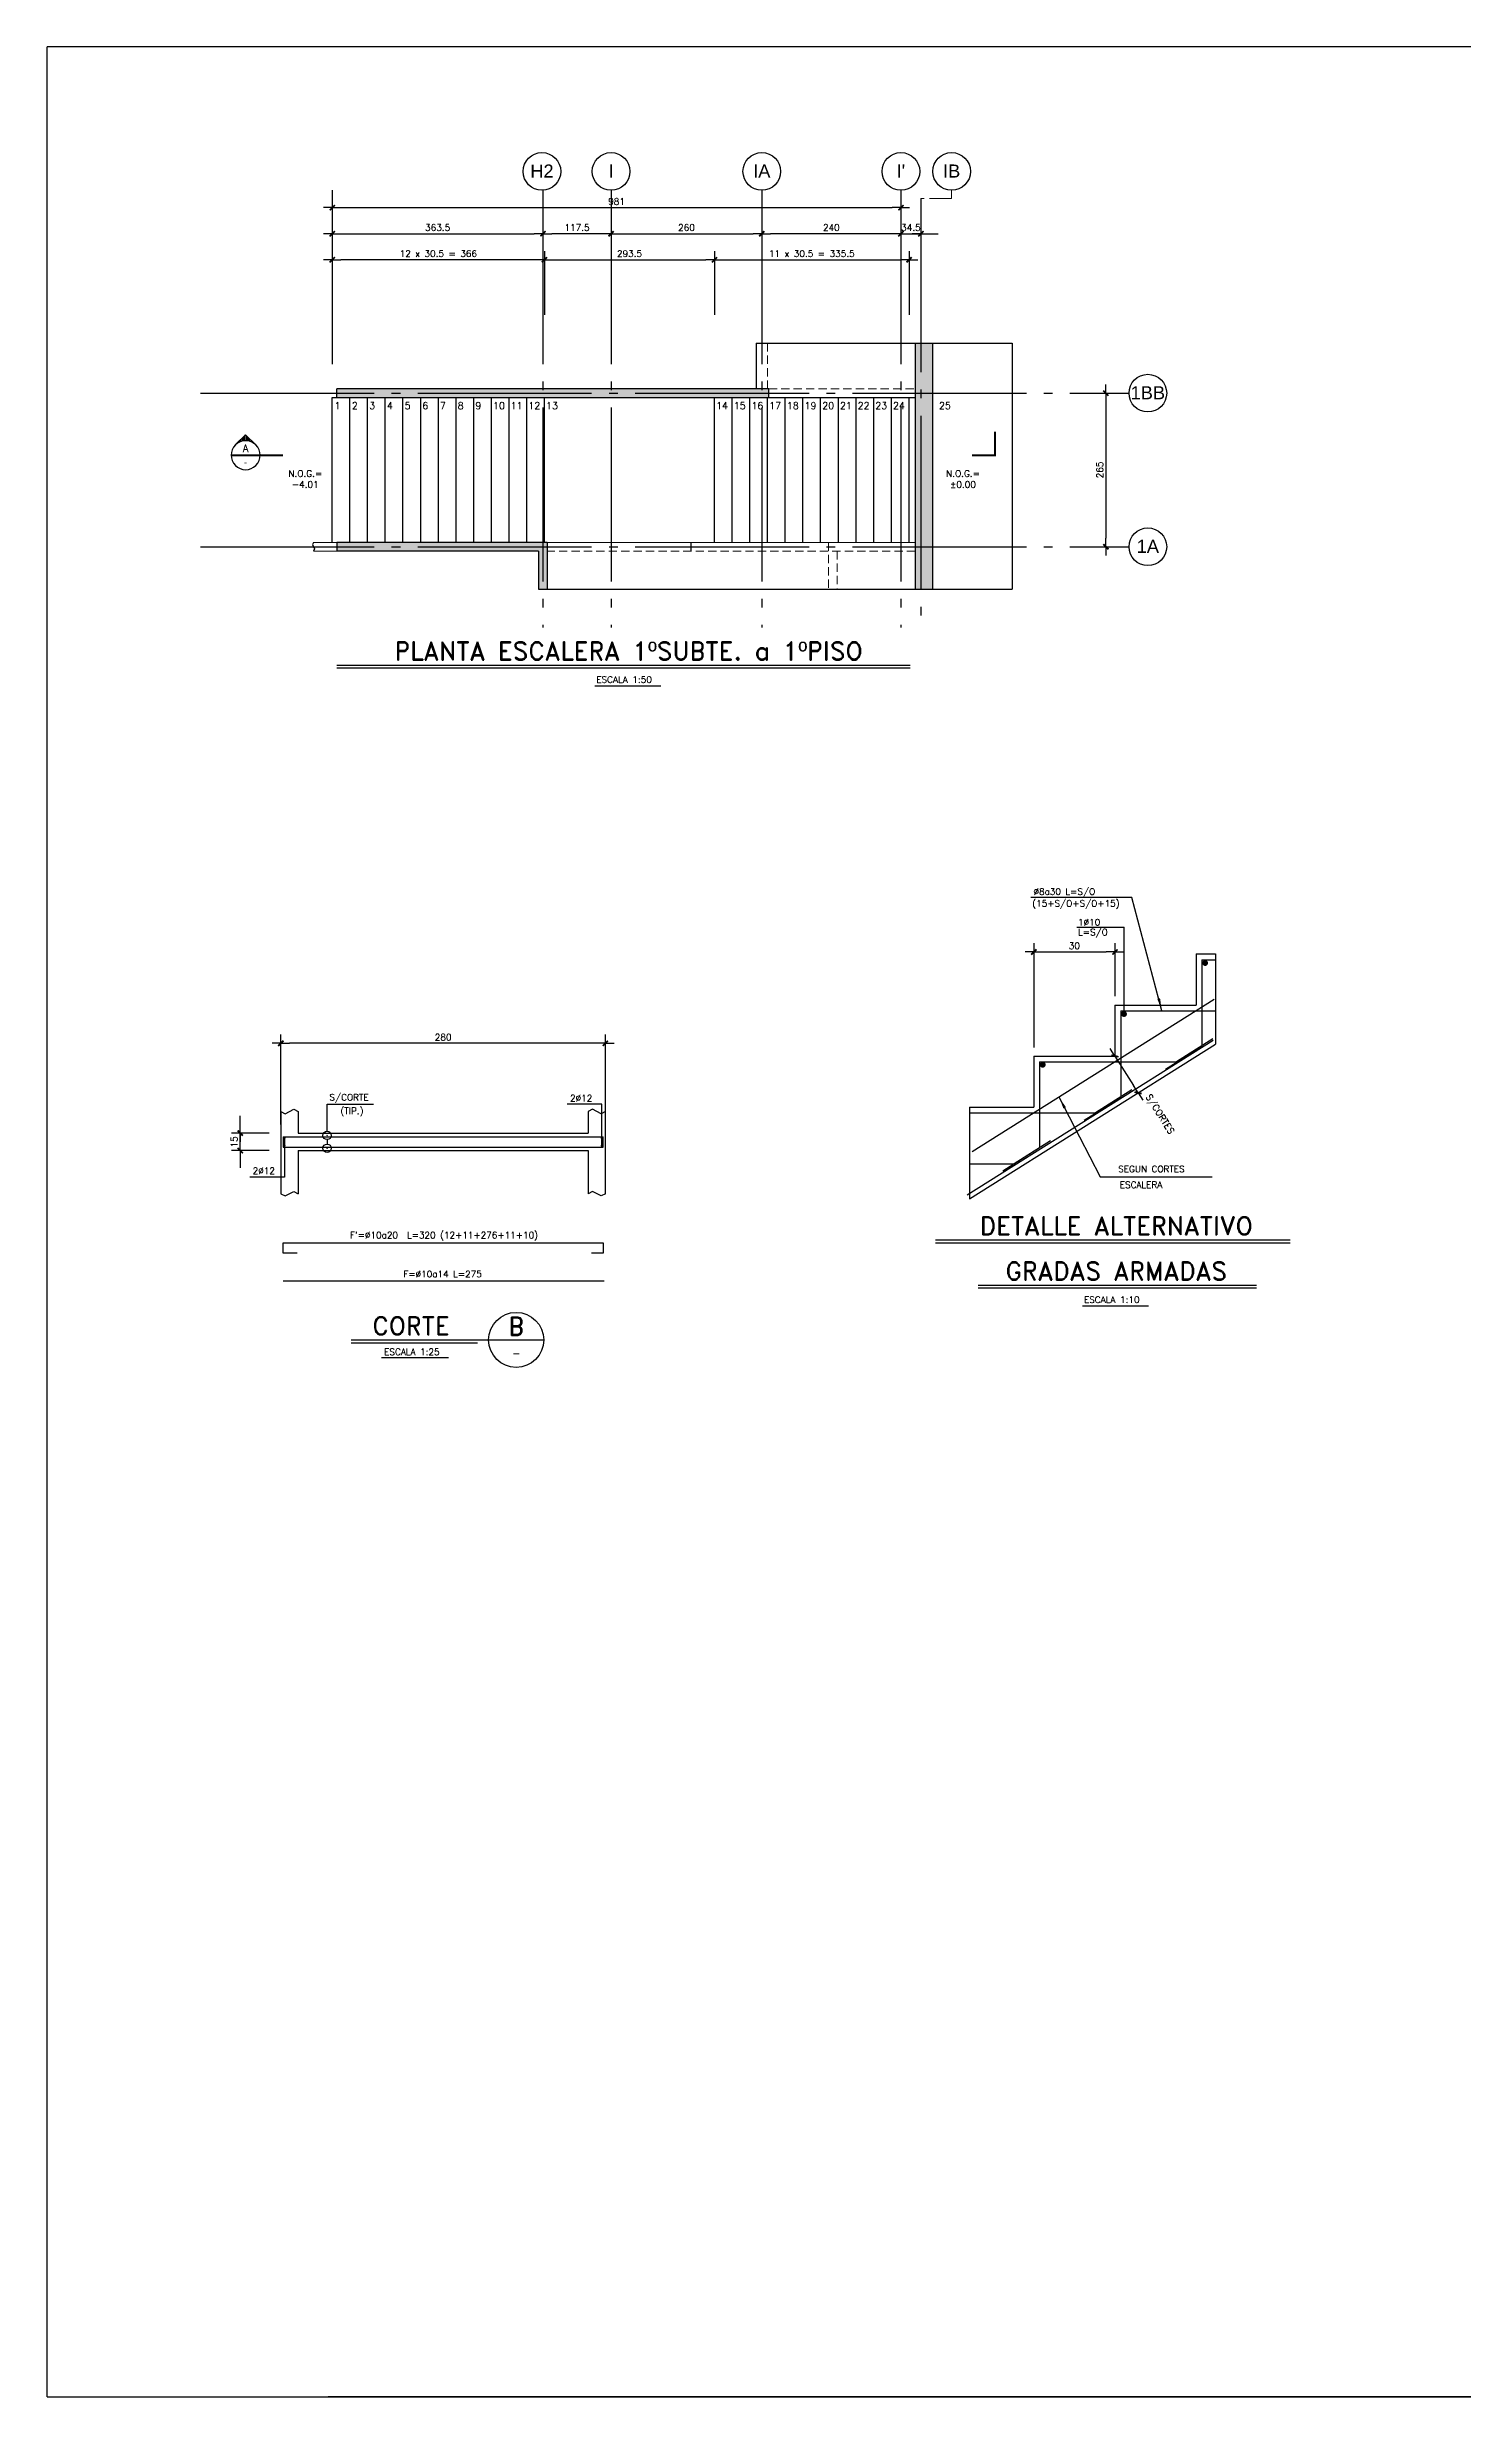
# Model space of a CAD drawing. Extents: x -58 to 5689, y 66 to 4123.
# Drawn here: x -58 to 2386, y 68 to 4123 of the extents above; entities that cross this region are included whole.
import ezdxf
from ezdxf.enums import TextEntityAlignment as Align

# ---------------------------------------------------------------- set-up
doc = ezdxf.new("R2010")
doc.units = 0
doc.header["$LTSCALE"] = 30
doc.header["$MEASUREMENT"] = 0
for name, pattern in [('EJES', [12.5, 10, -1, 0.5, -1]), ('Grid Line', [2.2225, 1.27, -0.3175, 0.3175, -0.3175]), ('RLE-PROYECCION', [0.71438, 0.47625, -0.23813])]:
    doc.linetypes.add(name, pattern=pattern)
doc.layers.get('0').update_dxf_attribs({"linetype": 'CONTINUOUS'})
for name, color, linetype, lineweight in [('A- ACOTADO INTERIOR', 8, 'CONTINUOUS', 0), ('RLA-EJE', 3, 'CONTINUOUS', 25), ('RLE-EJES', 1, 'Grid Line', 15), ('RLE-MURO', 5, 'CONTINUOUS', 25), ('RLE-PROYECCION', 2, 'RLE-PROYECCION', 15), ('RLE-SOLID', 252, 'CONTINUOUS', 15), ('RLE-VIGA', 3, 'CONTINUOUS', 15)]:
    doc.layers.add(name, color=color, linetype=linetype, lineweight=lineweight)
for name, color, linetype in [('CONTORNOS', 3, 'CONTINUOUS'), ('RLA-BORDE DE LOSAS', 3, 'CONTINUOUS'), ('RLA-CORTES', 5, 'CONTINUOUS'), ('RLA-COTAS', 2, 'CONTINUOUS'), ('RLA-COTAS2', 1, 'CONTINUOUS'), ('RLA-EJES', 1, 'EJES'), ('RLA-FE', 7, 'CONTINUOUS'), ('RLA-FORMATO', 7, 'CONTINUOUS'), ('RLA-GRADAS', 3, 'CONTINUOUS'), ('RLA-NIVELES', 3, 'CONTINUOUS'), ('RLA-TEXTOS1', 9, 'CONTINUOUS'), ('RLA-TEXTOS2', 6, 'CONTINUOUS'), ('TEXTOS-SM', 3, 'CONTINUOUS')]:
    doc.layers.add(name, color=color, linetype=linetype)
doc.styles.add('Arial_1', font='arial.ttf', dxfattribs={"height": 45})
doc.styles.add('CENTURY GOTHIC', font='GOTHIC.TTF')
doc.styles.add('ROMAND', font='romand', dxfattribs={"height": 31.5})
doc.styles.add('ROMANS', font='romans.shx', dxfattribs={"height": 11.25})
doc.styles.add('ROMANS0', font='romans.shx')
doc.styles.add('SIETE50', font='ROMAND.SHX', dxfattribs={"height": 31.5})
doc.linetypes.add('LCORTE25', pattern='A,1.2,[136,ltypeshp.shx,S=0.2,R=0,X=0,Y=0],-0.8,1.12', length=3.12)
doc.linetypes.add('ZIGZAG', pattern='A,0.0001,-0.2,[131,ltypeshp.shx,S=0.2,R=0,X=-0.2,Y=0],-0.4,[131,ltypeshp.shx,S=0.2,R=180,X=0.2,Y=0],-0.2', length=0.8001)
doc.dimstyles.new('ING10', dxfattribs={"dimscale": 50, "dimtxt": 11.25, "dimasz": 0.3, "dimexe": 0, "dimexo": 0, "dimgap": 0.1, "dimtad": 1, "dimdec": 1, "dimlfac": 0.2, "dimzin": 12, "dimdsep": 46, "dimtxsty": 'ROMANS', "dimblk": 'TICK1', "dimcen": 0.09, "dimclrd": 2, "dimclre": 1, "dimclrt": 3, "dimadec": 0, "dimazin": 0, "dimtfac": 1, "dimtdec": 1, "dimtix": 1, "dimtmove": 2, "dimatfit": 3, "dimldrblk": 'TICK1', "dimfxl": 0, "dimfxlon": 1, "dimtolj": 1, "dimtzin": 0, "dimarcsym": 0})
doc.dimstyles.new('ING25', dxfattribs={"dimscale": 50, "dimtxt": 0.27, "dimasz": 0.3, "dimexe": 0, "dimexo": 0, "dimgap": 0.1, "dimtad": 1, "dimdec": 1, "dimlfac": 0.5, "dimzin": 12, "dimdsep": 46, "dimtxsty": 'ROMANS', "dimblk": 'TICK1', "dimcen": 0.09, "dimclrd": 2, "dimclre": 1, "dimclrt": 3, "dimadec": 0, "dimazin": 0, "dimtfac": 1, "dimtdec": 1, "dimtix": 1, "dimtmove": 2, "dimatfit": 3, "dimldrblk": 'TICK1', "dimfxl": 0, "dimfxlon": 1, "dimtolj": 1, "dimtzin": 0, "dimarcsym": 0})
doc.dimstyles.new('ING50', dxfattribs={"dimscale": 50, "dimtxt": 0.27, "dimasz": 0.3, "dimexe": 0, "dimexo": 0, "dimgap": 0.1, "dimtad": 1, "dimdec": 1, "dimzin": 12, "dimdsep": 46, "dimtxsty": 'ROMANS', "dimblk": 'TICK1', "dimblk1": 'TICK1', "dimblk2": 'TICK1', "dimcen": 0.09, "dimclrd": 2, "dimclre": 1, "dimclrt": 3, "dimadec": 0, "dimazin": 0, "dimtfac": 1, "dimtdec": 0, "dimtix": 1, "dimtmove": 2, "dimatfit": 3, "dimldrblk": 'TICK1', "dimfxl": 0, "dimfxlon": 1, "dimtolj": 1, "dimtzin": 0, "dimarcsym": 0})

# ---------------------------------------------------------------- blocks, each defined once
blk = doc.blocks.new('TICK1')
at = {"color": 2}
for points in [[(0, 0), (-1, 0)], [(0, 0), (1, 0)]]:
    blk.add_lwpolyline(points, dxfattribs=at)
at = {"color": 2, "const_width": 0.2}
blk.add_lwpolyline([(-0.3, -0.3), (0.3, 0.3)], dxfattribs=at)
blk = doc.blocks.new('*D10')
at = {"layer": 'RLA-CORTES', "color": 2, "lineweight": -2, "transparency": 16777216}
blk.add_line((1792.2, 2369.3), (1816.1, 2331.2), dxfattribs=at)
at = {"layer": 'RLA-CORTES', "color": 2, "lineweight": -2, "transparency": 16777216, "xscale": 15, "yscale": 15, "zscale": 15}
for p, rotation in [((1784.2, 2382), 122.1669440745156), ((1824.1, 2318.5), 302.1669440745156)]:
    blk.add_blockref('TICK1', p, dxfattribs=dict(at, rotation=rotation))
at = {"layer": 'RLA-CORTES', "color": 3, "transparency": 16777216, "insert": (1860.7, 2280.8), "char_height": 11.25, "attachment_point": 5, "rotation": 302.1669, "style": 'ROMANS'}
blk.add_mtext('\\A1;S/CORTES', dxfattribs=at)
blk = doc.blocks.new('Flecha')
at = {"color": 2}
blk.add_lwpolyline([(1.2, 0, 0, 2.5, 0), (10.8, 0, 2.5, 2.5, 0)], format="xyseb", dxfattribs=at)
blk = doc.blocks.new('*D11')
at = {"layer": 'RLA-CORTES', "color": 2, "lineweight": -2, "transparency": 16777216}
blk.add_line((1659.2, 2561.5), (1769.2, 2561.5), dxfattribs=at)
at = {"layer": 'RLA-CORTES', "color": 2, "lineweight": -2, "transparency": 16777216, "xscale": 15, "yscale": 15, "zscale": 15, "rotation": 180}
blk.add_blockref('TICK1', (1644.2, 2561.5), dxfattribs=at)
at = {"layer": 'RLA-CORTES', "color": 2, "lineweight": -2, "transparency": 16777216, "xscale": 15, "yscale": 15, "zscale": 15}
blk.add_blockref('TICK1', (1784.2, 2561.5), dxfattribs=at)
at = {"layer": 'RLA-CORTES', "color": 3, "transparency": 16777216, "insert": (1714.2, 2572.2), "char_height": 11.25, "attachment_point": 5, "style": 'ROMANS'}
blk.add_mtext('\\A1;30', dxfattribs=at)
blk = doc.blocks.new('*D16')
at = {"layer": 'RLA-COTAS', "color": 2, "lineweight": -2, "transparency": 16777216}
blk.add_line((449, 3845.9), (1400, 3845.9), dxfattribs=at)
at = {"layer": 'RLA-COTAS', "color": 2, "lineweight": -2, "transparency": 16777216, "xscale": 15, "yscale": 15, "zscale": 15, "rotation": 180}
blk.add_blockref('TICK1', (434, 3845.9), dxfattribs=at)
at = {"layer": 'RLA-COTAS', "color": 2, "lineweight": -2, "transparency": 16777216, "xscale": 15, "yscale": 15, "zscale": 15}
blk.add_blockref('TICK1', (1415, 3845.9), dxfattribs=at)
at = {"layer": 'RLA-COTAS', "color": 3, "transparency": 16777216, "insert": (924.5, 3856.5), "char_height": 11.25, "attachment_point": 5, "style": 'ROMANS'}
blk.add_mtext('\\A1;981', dxfattribs=at)
blk = doc.blocks.new('*D17')
at = {"layer": 'RLA-COTAS', "color": 2, "lineweight": -2, "transparency": 16777216}
for p, q in [((1400, 3800.9), (1385, 3800.9)), ((1415, 3800.9), (1449.5, 3800.9)), ((1464.5, 3800.9), (1479.5, 3800.9))]:
    blk.add_line(p, q, dxfattribs=at)
at = {"layer": 'RLA-COTAS', "color": 2, "lineweight": -2, "transparency": 16777216, "xscale": 15, "yscale": 15, "zscale": 15}
blk.add_blockref('TICK1', (1415, 3800.9), dxfattribs=at)
at = {"layer": 'RLA-COTAS', "color": 2, "lineweight": -2, "transparency": 16777216, "xscale": 15, "yscale": 15, "zscale": 15, "rotation": 180}
blk.add_blockref('TICK1', (1449.5, 3800.9), dxfattribs=at)
at = {"layer": 'RLA-COTAS', "color": 3, "transparency": 16777216, "insert": (1432.3, 3811.5), "char_height": 11.25, "attachment_point": 5, "style": 'ROMANS'}
blk.add_mtext('\\A1;34.5', dxfattribs=at)
blk = doc.blocks.new('*D18')
at = {"layer": 'RLA-COTAS', "color": 2, "lineweight": -2, "transparency": 16777216}
blk.add_line((900, 3800.9), (812.5, 3800.9), dxfattribs=at)
at = {"layer": 'RLA-COTAS', "color": 2, "lineweight": -2, "transparency": 16777216, "xscale": 15, "yscale": 15, "zscale": 15, "rotation": 180}
blk.add_blockref('TICK1', (797.5, 3800.9), dxfattribs=at)
at = {"layer": 'RLA-COTAS', "color": 2, "lineweight": -2, "transparency": 16777216, "xscale": 15, "yscale": 15, "zscale": 15}
blk.add_blockref('TICK1', (915, 3800.9), dxfattribs=at)
at = {"layer": 'RLA-COTAS', "color": 3, "transparency": 16777216, "insert": (856.3, 3811.5), "char_height": 11.25, "attachment_point": 5, "style": 'ROMANS'}
blk.add_mtext('\\A1;117.5', dxfattribs=at)
blk = doc.blocks.new('*D19')
at = {"layer": 'RLA-COTAS', "color": 2, "lineweight": -2, "transparency": 16777216}
blk.add_line((1400, 3800.9), (1190, 3800.9), dxfattribs=at)
at = {"layer": 'RLA-COTAS', "color": 2, "lineweight": -2, "transparency": 16777216, "xscale": 15, "yscale": 15, "zscale": 15, "rotation": 180}
blk.add_blockref('TICK1', (1175, 3800.9), dxfattribs=at)
at = {"layer": 'RLA-COTAS', "color": 2, "lineweight": -2, "transparency": 16777216, "xscale": 15, "yscale": 15, "zscale": 15}
blk.add_blockref('TICK1', (1415, 3800.9), dxfattribs=at)
at = {"layer": 'RLA-COTAS', "color": 3, "transparency": 16777216, "insert": (1295, 3811.5), "char_height": 11.25, "attachment_point": 5, "style": 'ROMANS'}
blk.add_mtext('\\A1;240', dxfattribs=at)
blk = doc.blocks.new('*D20')
at = {"layer": 'RLA-COTAS', "color": 2, "lineweight": -2, "transparency": 16777216}
blk.add_line((930, 3800.9), (1160, 3800.9), dxfattribs=at)
at = {"layer": 'RLA-COTAS', "color": 2, "lineweight": -2, "transparency": 16777216, "xscale": 15, "yscale": 15, "zscale": 15, "rotation": 180}
blk.add_blockref('TICK1', (915, 3800.9), dxfattribs=at)
at = {"layer": 'RLA-COTAS', "color": 2, "lineweight": -2, "transparency": 16777216, "xscale": 15, "yscale": 15, "zscale": 15}
blk.add_blockref('TICK1', (1175, 3800.9), dxfattribs=at)
at = {"layer": 'RLA-COTAS', "color": 3, "transparency": 16777216, "insert": (1045, 3811.5), "char_height": 11.25, "attachment_point": 5, "style": 'ROMANS'}
blk.add_mtext('\\A1;260', dxfattribs=at)
blk = doc.blocks.new('*D21')
at = {"layer": 'RLA-COTAS', "color": 2, "lineweight": -2, "transparency": 16777216}
blk.add_line((449, 3800.9), (782.5, 3800.9), dxfattribs=at)
at = {"layer": 'RLA-COTAS', "color": 2, "lineweight": -2, "transparency": 16777216, "xscale": 15, "yscale": 15, "zscale": 15, "rotation": 180}
blk.add_blockref('TICK1', (434, 3800.9), dxfattribs=at)
at = {"layer": 'RLA-COTAS', "color": 2, "lineweight": -2, "transparency": 16777216, "xscale": 15, "yscale": 15, "zscale": 15}
blk.add_blockref('TICK1', (797.5, 3800.9), dxfattribs=at)
at = {"layer": 'RLA-COTAS', "color": 3, "transparency": 16777216, "insert": (615.8, 3811.5), "char_height": 11.25, "attachment_point": 5, "style": 'ROMANS'}
blk.add_mtext('\\A1;363.5', dxfattribs=at)
blk = doc.blocks.new('*D22')
at = {"layer": 'RLA-COTAS', "color": 2, "lineweight": -2, "transparency": 16777216}
blk.add_line((785, 3755.9), (449, 3755.9), dxfattribs=at)
at = {"layer": 'RLA-COTAS', "color": 2, "lineweight": -2, "transparency": 16777216, "xscale": 15, "yscale": 15, "zscale": 15, "rotation": 180}
blk.add_blockref('TICK1', (434, 3755.9), dxfattribs=at)
at = {"layer": 'RLA-COTAS', "color": 2, "lineweight": -2, "transparency": 16777216, "xscale": 15, "yscale": 15, "zscale": 15}
blk.add_blockref('TICK1', (800, 3755.9), dxfattribs=at)
at = {"layer": 'RLA-COTAS', "color": 3, "transparency": 16777216, "insert": (617, 3766.5), "char_height": 11.25, "attachment_point": 5, "style": 'ROMANS'}
blk.add_mtext('\\A1;12 x 30.5 = 366', dxfattribs=at)
blk = doc.blocks.new('*D23')
at = {"layer": 'RLA-COTAS', "color": 2, "lineweight": -2, "transparency": 16777216}
blk.add_line((815, 3755.9), (1078.5, 3755.9), dxfattribs=at)
at = {"layer": 'RLA-COTAS', "color": 2, "lineweight": -2, "transparency": 16777216, "xscale": 15, "yscale": 15, "zscale": 15, "rotation": 180}
blk.add_blockref('TICK1', (800, 3755.9), dxfattribs=at)
at = {"layer": 'RLA-COTAS', "color": 2, "lineweight": -2, "transparency": 16777216, "xscale": 15, "yscale": 15, "zscale": 15}
blk.add_blockref('TICK1', (1093.5, 3755.9), dxfattribs=at)
at = {"layer": 'RLA-COTAS', "color": 3, "transparency": 16777216, "insert": (946.8, 3766.5), "char_height": 11.25, "attachment_point": 5, "style": 'ROMANS'}
blk.add_mtext('\\A1;293.5', dxfattribs=at)
blk = doc.blocks.new('*D24')
at = {"layer": 'RLA-COTAS', "color": 2, "lineweight": -2, "transparency": 16777216}
blk.add_line((1108.5, 3755.9), (1414, 3755.9), dxfattribs=at)
at = {"layer": 'RLA-COTAS', "color": 2, "lineweight": -2, "transparency": 16777216, "xscale": 15, "yscale": 15, "zscale": 15, "rotation": 180}
blk.add_blockref('TICK1', (1093.5, 3755.9), dxfattribs=at)
at = {"layer": 'RLA-COTAS', "color": 2, "lineweight": -2, "transparency": 16777216, "xscale": 15, "yscale": 15, "zscale": 15}
blk.add_blockref('TICK1', (1429, 3755.9), dxfattribs=at)
at = {"layer": 'RLA-COTAS', "color": 3, "transparency": 16777216, "insert": (1261.3, 3766.5), "char_height": 11.25, "attachment_point": 5, "style": 'ROMANS'}
blk.add_mtext('\\A1;11 x 30.5 = 335.5', dxfattribs=at)
blk = doc.blocks.new('*X14')
at = {"color": 0}
for p, q in [((2590, 1330.5), (2590, 1340.4)), ((2592.5, 1330.4), (2592.5, 1338.9)), ((2575, 1325.1), (2575, 1325.4)), ((2577.5, 1326.9), (2577.5, 1327.9)), ((2580, 1328.2), (2580, 1330.4)), ((2582.5, 1329.2), (2582.5, 1332.9)), ((2585, 1329.9), (2585, 1335.4)), ((2587.5, 1330.3), (2587.5, 1337.9)), ((2595, 1330.1), (2595, 1336.4)), ((2597.5, 1329.5), (2597.5, 1333.9)), ((2600, 1328.6), (2600, 1331.4)), ((2602.5, 1327.4), (2602.5, 1328.9)), ((2605, 1325.9), (2605, 1326.4)), ((2607.5, 1323.8), (2607.5, 1323.9))]:
    blk.add_line(p, q, dxfattribs=at)
blk = doc.blocks.new('corte3')
at = {"color": 2, "linetype": 'Continuous'}
for p, q in [((-17.7, 17.7), (0, 35.4)), ((0, 35.4), (17.7, 17.7))]:
    blk.add_line(p, q, dxfattribs=at)
at = {"color": 2, "linetype": 'Continuous', "const_width": 3.5}
blk.add_lwpolyline([(-25, 0), (64.6, 0)], dxfattribs=at)
at = {"color": 1, "linetype": 'Continuous'}
blk.add_arc((0, 0), 25, 135, 45, dxfattribs=at)
at = {"color": 2, "linetype": 'Continuous'}
blk.add_arc((0, 0), 25, 45, 135, dxfattribs=at)
blk.add_blockref('*X14', (-2590.5, -1305.5), dxfattribs=at)
at = {"color": 3, "linetype": 'Continuous', "style": 'ROMAND'}
blk.add_attdef('A', text='', height=13, dxfattribs=at).set_placement((0, 12), align=Align.MIDDLE)
at = {"color": 3, "linetype": 'Continuous'}
blk.add_attdef('-', text='', height=13, dxfattribs=at).set_placement((0, -12), align=Align.MIDDLE)
blk = doc.blocks.new('CORTE9')
at = {"color": 2, "const_width": 3.51}
blk.add_lwpolyline([(0, 39.5), (0, 0), (40.5, 0)], dxfattribs=at)
blk = doc.blocks.new('*D39')
at = {"layer": 'RLA-CORTES', "color": 2, "lineweight": -2, "transparency": 16777216}
blk.add_line((890.2, 2403.9), (360.2, 2403.9), dxfattribs=at)
at = {"layer": 'RLA-CORTES', "color": 2, "lineweight": -2, "transparency": 16777216, "xscale": 15, "yscale": 15, "zscale": 15, "rotation": 180}
blk.add_blockref('TICK1', (345.2, 2403.9), dxfattribs=at)
at = {"layer": 'RLA-CORTES', "color": 2, "lineweight": -2, "transparency": 16777216, "xscale": 15, "yscale": 15, "zscale": 15}
blk.add_blockref('TICK1', (905.2, 2403.9), dxfattribs=at)
at = {"layer": 'RLA-CORTES', "color": 3, "transparency": 16777216, "insert": (625.2, 2414.5), "char_height": 11.25, "attachment_point": 5, "style": 'ROMANS'}
blk.add_mtext('\\A1;280', dxfattribs=at)
blk = doc.blocks.new('T-CORTE')
at = {"color": 6}
for p, q in [((-169.7, -4.9), (162.3, -4.9)), ((-169.7, -9.9), (48.3, -9.9))]:
    blk.add_line(p, q, dxfattribs=at)
at = {"color": 3}
blk.add_line((-117.3, -35.3), (-1.8, -35.3), dxfattribs=at)
blk.add_circle((114.8, -4.9), 47.5, dxfattribs=at)
at = {"color": 6, "style": 'SIETE50'}
blk.add_text('CORTE', height=31.5, dxfattribs=at).set_placement((-133.4, 3.7))
blk.add_attdef('A', text='', height=31.5, dxfattribs=at).set_placement((114.9, 18.7), align=Align.MIDDLE_CENTER)
at = {"color": 3, "style": 'ROMANS'}
blk.add_attdef('ESCALA', (-113, -31.1), '', height=11.2, dxfattribs=at)
blk.add_attdef('-', text='', height=13, dxfattribs=at).set_placement((115, -27.7), align=Align.MIDDLE)
blk = doc.blocks.new('*D40')
at = {"layer": 'RLA-CORTES', "color": 2, "lineweight": -2, "transparency": 16777216}
for p, q in [((275.3, 2263.9), (275.3, 2278.9)), ((275.3, 2218.9), (275.3, 2248.9)), ((275.3, 2203.9), (275.3, 2188.9))]:
    blk.add_line(p, q, dxfattribs=at)
at = {"layer": 'RLA-CORTES', "color": 2, "lineweight": -2, "transparency": 16777216, "xscale": 15, "yscale": 15, "zscale": 15}
for p, rotation in [((275.3, 2248.9), 270), ((275.3, 2218.9), 90)]:
    blk.add_blockref('TICK1', p, dxfattribs=dict(at, rotation=rotation))
at = {"layer": 'RLA-CORTES', "color": 3, "transparency": 16777216, "insert": (264.7, 2233.9), "char_height": 11.25, "attachment_point": 5, "rotation": 90, "style": 'ROMANS'}
blk.add_mtext('\\A1;15', dxfattribs=at)
blk = doc.blocks.new('*D41')
at = {"layer": 'RLA-COTAS', "color": 2, "lineweight": -2, "transparency": 16777216}
blk.add_line((1768.6, 3510.8), (1768.6, 3275.8), dxfattribs=at)
at = {"layer": 'RLA-COTAS', "color": 2, "lineweight": -2, "transparency": 16777216, "xscale": 15, "yscale": 15, "zscale": 15}
for p, rotation in [((1768.6, 3525.8), 90), ((1768.6, 3260.8), 270)]:
    blk.add_blockref('TICK1', p, dxfattribs=dict(at, rotation=rotation))
at = {"layer": 'RLA-COTAS', "color": 3, "transparency": 16777216, "insert": (1758, 3393.3), "char_height": 11.25, "attachment_point": 5, "rotation": 90, "style": 'ROMANS'}
blk.add_mtext('\\A1;265', dxfattribs=at)

msp = doc.modelspace()

# ---------------------------------------------------------------- hatches: boundary and pattern name
at = {"layer": 'RLE-SOLID'}
for points in [[(1469.53, 3611.92), (1439.53, 3611.92), (1439.53, 3187.58), (1469.53, 3187.58)], [(1187.03, 3533.29), (441.63, 3533.29), (441.63, 3518.29), (1187.03, 3518.29)], [(790, 3187.58), (805, 3187.58), (805, 3268.29), (441.63, 3268.29), (441.63, 3253.29), (790, 3253.29)]]:
    msp.add_hatch(color=256, dxfattribs=at).paths.add_polyline_path(points)

# ---------------------------------------------------------------- linework, layer by layer
at = {"layer": 'CONTORNOS'}
for p, q in [((1165, 3611.92), (1165, 3533.29)), ((434.02, 3268.29), (434.02, 3518.29)), ((434.02, 3518.29), (441.63, 3518.29)), ((464.52, 3268.29), (464.52, 3518.29)), ((495.02, 3268.29), (495.02, 3518.29)), ((525.52, 3268.29), (525.52, 3518.29)), ((556.02, 3268.29), (556.02, 3518.29)), ((586.52, 3268.29), (586.52, 3518.29)), ((617.02, 3268.29), (617.02, 3518.29)), ((647.52, 3268.29), (647.52, 3518.29)), ((678.02, 3268.29), (678.02, 3518.29)), ((708.52, 3268.29), (708.52, 3518.29)), ((739.02, 3268.29), (739.02, 3518.29)), ((769.52, 3268.29), (769.52, 3518.29)), ((800.02, 3268.29), (800.02, 3518.29)), ((1093.53, 3268.29), (1093.53, 3518.29)), ((1124.03, 3268.29), (1124.03, 3518.29)), ((1154.53, 3268.29), (1154.53, 3518.29)), ((1185.03, 3268.29), (1185.03, 3518.29)), ((1187.03, 3518.29), (1439.53, 3518.29)), ((1215.53, 3268.29), (1215.53, 3518.29)), ((1246.03, 3268.29), (1246.03, 3518.29)), ((1276.53, 3268.29), (1276.53, 3518.29)), ((1307.03, 3268.29), (1307.03, 3518.29)), ((1337.53, 3268.29), (1337.53, 3518.29)), ((1368.03, 3268.29), (1368.03, 3518.29)), ((1398.53, 3268.29), (1398.53, 3518.29)), ((1429.03, 3268.29), (1429.03, 3518.29)), ((1053, 3253.29), (1053, 3268.29))]:
    msp.add_line(p, q, dxfattribs=at)
at = {"layer": 'CONTORNOS', "color": 2}
for points in [[(401.59, 3268.29), (399.71, 3264.54), (403.46, 3257.04), (401.59, 3253.29)], [(345.2, 2286.26), (352.7, 2282.51), (367.7, 2290.01), (375.2, 2286.26)], [(905.2, 2286.26), (897.7, 2282.51), (882.7, 2290.01), (875.2, 2286.26)], [(345.2, 2144.45), (352.7, 2140.7), (367.7, 2148.2), (375.2, 2144.45)], [(905.2, 2144.45), (897.7, 2140.7), (882.7, 2148.2), (875.2, 2144.45)]]:
    msp.add_lwpolyline(points, dxfattribs=at)
at = {"layer": 'RLA-BORDE DE LOSAS', "color": 1, "linetype": 'ZIGZAG'}
for p, q in [((1165, 3611.92), (1606.64, 3611.92)), ((1606.64, 3611.92), (1606.64, 3187.58)), ((790, 3187.58), (1606.64, 3187.58))]:
    msp.add_line(p, q, dxfattribs=at)
at = {"layer": 'RLA-CORTES', "color": 1}
for p, q in [((1813.25, 2655.67), (1639.17, 2655.67)), ((1865.33, 2460.03), (1813.25, 2655.67)), ((1718.56, 2604.28), (1799.94, 2604.28)), ((1799.91, 2453.33), (1799.96, 2604.28)), ((1644.2, 2576.54), (1644.2, 2396.98)), ((1784.2, 2576.54), (1784.2, 2485.03)), ((345.2, 2263.88), (345.2, 2418.88)), ((905.2, 2263.88), (905.2, 2418.88)), ((1687.56, 2311.75), (1758.74, 2173.67)), ((425.16, 2252.08), (425.16, 2298.88)), ((425.16, 2298.88), (505.01, 2298.88)), ((899.02, 2298.88), (839.44, 2298.88)), ((899.02, 2227.33), (899.02, 2298.88)), ((325.2, 2248.88), (260.32, 2248.88)), ((351.38, 2240.44), (351.38, 2172.89)), ((425.16, 2237.68), (425.16, 2230.08)), ((325.2, 2218.88), (260.32, 2218.88)), ((351.38, 2172.89), (291.8, 2172.89)), ((1758.74, 2173.67), (1951.83, 2173.67))]:
    msp.add_line(p, q, dxfattribs=at)
at = {"layer": 'RLA-CORTES'}
for p, q in [((1924.2, 2558.08), (1924.2, 2470.03)), ((1924.2, 2558.08), (1957.92, 2558.08)), ((1784.2, 2470.03), (1924.2, 2470.03)), ((1784.2, 2470.03), (1784.2, 2381.98)), ((1533.48, 2135.69), (1957.92, 2402.64)), ((1644.2, 2381.98), (1644.2, 2293.93)), ((1644.2, 2381.98), (1784.2, 2381.98)), ((345.2, 2286.26), (345.2, 2144.45)), ((375.2, 2286.26), (375.2, 2248.88)), ((875.2, 2286.26), (875.2, 2248.88)), ((905.2, 2144.45), (905.2, 2286.26)), ((1533.48, 2293.93), (1644.2, 2293.93)), ((375.2, 2248.88), (875.2, 2248.88)), ((375.2, 2218.88), (875.2, 2218.88)), ((375.2, 2218.88), (375.2, 2144.45)), ((875.2, 2218.88), (875.2, 2144.45))]:
    msp.add_line(p, q, dxfattribs=at)
at = {"layer": 'RLA-CORTES', "color": 1, "linetype": 'LCORTE25'}
for p, q in [((1957.92, 2558.08), (1957.92, 2402.64)), ((1533.48, 2293.93), (1533.48, 2135.69))]:
    msp.add_line(p, q, dxfattribs=at)
at = {"layer": 'RLA-CORTES', "color": 2}
for p, q in [((1934.2, 2548.08), (1934.2, 2398.14)), ((1934.2, 2548.08), (1957.92, 2548.08)), ((1537.74, 2217.52), (1955.49, 2480.25)), ((1794.2, 2460.03), (1794.2, 2310.09)), ((1794.2, 2460.03), (1957.92, 2460.03)), ((1529.22, 2142.47), (1953.66, 2409.41)), ((1934.2, 2398.14), (1871.34, 2358.6)), ((1953.25, 2411.51), (1890.39, 2371.98)), ((1654.2, 2371.98), (1654.2, 2223.43)), ((1654.2, 2371.98), (1890.39, 2371.98)), ((1813.25, 2323.46), (1750.39, 2283.93)), ((1533.48, 2283.93), (1750.39, 2283.93)), ((1794.2, 2310.09), (1731.34, 2270.55)), ((1673.25, 2235.41), (1610.39, 2195.88)), ((1533.48, 2195.88), (1610.39, 2195.88)), ((1654.2, 2223.43), (1590.71, 2183.5))]:
    msp.add_line(p, q, dxfattribs=at)
at = {"layer": 'RLA-CORTES', "color": 2, "linetype": 'Continuous'}
for p, q in [((349.2, 2242.78), (349.2, 2224.98)), ((349.2, 2242.78), (901.2, 2242.78)), ((901.2, 2224.98), (901.2, 2242.78)), ((349.2, 2224.98), (901.2, 2224.98))]:
    msp.add_line(p, q, dxfattribs=at)
at = {"layer": 'RLA-CORTES', "color": 6}
for p, q in [((1474.84, 2064.61), (2086.58, 2064.61)), ((1474.84, 2059.61), (2086.58, 2059.61)), ((1547.98, 1986.74), (2028.21, 1986.74)), ((1547.98, 1981.74), (2028.21, 1981.74))]:
    msp.add_line(p, q, dxfattribs=at)
at = {"layer": 'RLA-CORTES', "color": 3}
msp.add_line((1728.1, 1950.98), (1842.2, 1950.98), dxfattribs=at)
at = {"layer": 'RLA-CORTES', "color": 2}
for points, const_width in [([(1937.33, 2542.46, 1), (1942.33, 2542.46, 1)], 5), ([(1797.33, 2454.41, 1), (1802.33, 2454.41, 1)], 5), ([(1657.21, 2366.87, 1), (1662.21, 2366.87, 1)], 5), ([(352.38, 2240.44, 1), (350.38, 2240.44, 1)], 2), ([(425.78, 2244.88, -1), (424.53, 2244.89, -1)], 1.25), ([(898.02, 2240.44, -1), (900.02, 2240.44, -1)], 2), ([(352.38, 2227.33, -1), (350.38, 2227.33, -1)], 2), ([(425.78, 2222.89, 1), (424.53, 2222.88, 1)], 1.25), ([(898.02, 2227.33, 1), (900.02, 2227.33, 1)], 2)]:
    msp.add_lwpolyline(points, format="xyb", close=True, dxfattribs=dict(at, const_width=const_width))
at = {"layer": 'RLA-CORTES', "color": 1}
for centre in [(425.16, 2244.88), (425.16, 2222.88)]:
    msp.add_circle(centre, 7.2, dxfattribs=at)
at = {"layer": 'RLA-COTAS2'}
for p, q in [((434.02, 3770.86), (434.02, 3660.86)), ((800.02, 3770.86), (800.02, 3660.86)), ((1093.53, 3770.86), (1093.53, 3660.86)), ((1429.03, 3770.86), (1429.03, 3660.86))]:
    msp.add_line(p, q, dxfattribs=at)
at = {"layer": 'RLA-EJE'}
for centre in [(795.76, 3908.36), (915, 3908.39), (1175, 3908.39), (1415, 3908.39), (1502.5, 3908.39), (1840.97, 3525.79), (1840.97, 3260.79)]:
    msp.add_circle(centre, 32.5, dxfattribs=at)
at = {"layer": 'RLA-EJES'}
for p, q in [((434.02, 3875.86), (434.02, 3548.11)), ((797.5, 3875.86), (797.5, 3121.26)), ((915, 3875.86), (915, 3121.26)), ((1175, 3875.86), (1175, 3121.26)), ((1415, 3875.86), (1415, 3121.26)), ((1449.53, 3861.91), (1449.53, 3121.26)), ((206.46, 3525.79), (1808.47, 3525.79)), ((206.46, 3260.79), (1808.47, 3260.79))]:
    msp.add_line(p, q, dxfattribs=at)
at = {"layer": 'RLA-FE'}
for points in [[(373.2, 2041.61), (349.2, 2041.61), (349.2, 2059.41), (901.2, 2059.41), (901.2, 2041.61), (881.2, 2041.61)], [(349.2, 1994.17), (903.2, 1994.17)]]:
    msp.add_lwpolyline(points, dxfattribs=at)
at = {"layer": 'RLA-FORMATO', "color": 6, "linetype": 'Continuous'}
for p, q in [((-58.1, 68.1), (-58.1, 4123.1)), ((5686.9, 4123.1), (-58.1, 4123.1)), ((-58.1, 68.1), (5686.9, 68.1)), ((5686.9, 68.1), (426.9, 68.1))]:
    msp.add_line(p, q, dxfattribs=at)
at = {"layer": 'RLA-TEXTOS2', "color": 6}
for p, q in [((441.92, 3056.65), (1430.83, 3056.65)), ((441.92, 3051.65), (1430.83, 3051.65))]:
    msp.add_line(p, q, dxfattribs=at)
at = {"layer": 'RLA-TEXTOS2', "color": 3}
msp.add_line((886.81, 3020.88), (1000.91, 3020.88), dxfattribs=at)
at = {"layer": 'RLE-EJES'}
for p, q in [((1502.5, 3861.91), (1449.53, 3861.91)), ((1502.5, 3875.86), (1502.5, 3861.91))]:
    msp.add_line(p, q, dxfattribs=at)
at = {"layer": 'RLE-MURO'}
for p, q in [((1439.53, 3611.92), (1439.53, 3187.58)), ((1469.53, 3611.92), (1469.53, 3187.58)), ((1187.03, 3533.29), (441.63, 3533.29)), ((441.63, 3518.29), (441.63, 3533.29)), ((1187.03, 3518.29), (1187.03, 3533.29)), ((441.63, 3518.29), (1187.03, 3518.29)), ((805, 3268.29), (441.63, 3268.29)), ((441.63, 3268.29), (441.63, 3253.29)), ((790, 3253.29), (441.63, 3253.29)), ((790, 3253.29), (790, 3187.58)), ((805, 3268.29), (805, 3187.58))]:
    msp.add_line(p, q, dxfattribs=at)
at = {"layer": 'RLE-PROYECCION'}
for p, q in [((1185, 3611.92), (1185, 3533.29)), ((1187.03, 3533.29), (1439.53, 3533.29)), ((1439.53, 3253.29), (805, 3253.29)), ((1290, 3268.29), (1290, 3187.58)), ((1305, 3253.29), (1305, 3187.58))]:
    msp.add_line(p, q, dxfattribs=at)
at = {"layer": 'RLE-VIGA'}
for p, q in [((441.63, 3268.29), (401.59, 3268.29)), ((441.63, 3253.29), (401.59, 3253.29)), ((1439.53, 3268.29), (805, 3268.29))]:
    msp.add_line(p, q, dxfattribs=at)

# ---------------------------------------------------------------- block references
at = {"layer": 'CONTORNOS'}
msp.add_blockref('corte3', (284.47, 3418.75), dxfattribs=at).add_auto_attribs({'-': '-', 'A': 'A'})
at = {"layer": 'CONTORNOS', "rotation": 90}
msp.add_blockref('CORTE9', (1577.14, 3418.75), dxfattribs=at)
at = {"layer": 'RLA-CORTES', "color": 1}
for p, xscale, yscale, zscale, rotation in [((1865.27, 2460.27), 1.999999999999999, 1.999999999999999, 1.999999999999999, 105.0710617428638), ((1687.56, 2311.75), 2, 2, 2, 297.2714740103484)]:
    msp.add_blockref('Flecha', p, dxfattribs=dict(at, xscale=xscale, yscale=yscale, zscale=zscale, rotation=rotation))
at = {"layer": 'RLA-CORTES'}
msp.add_blockref('T-CORTE', (636.5, 1897), dxfattribs=at).add_auto_attribs({'ESCALA': 'ESCALA 1:25', 'A': 'B', '-': '-'})

# ---------------------------------------------------------------- texts
at = {"layer": 'A- ACOTADO INTERIOR', "color": 7, "insert": (2266.26, 2212.88), "char_height": 0.28, "attachment_point": 5, "rotation": 90, "style": 'CENTURY GOTHIC'}
msp.add_mtext('\\A1;300', dxfattribs=at)
at = {"layer": 'RLA-CORTES', "color": 6, "style": 'SIETE50'}
for s, p in [('DETALLE ALTERNATIVO', (1786.57, 2073.2)), ('GRADAS ARMADAS', (1786.57, 1995.32))]:
    msp.add_text(s, height=31.5, dxfattribs=at).set_placement(p, align=Align.CENTER)
at = {"layer": 'RLA-CORTES', "color": 3, "style": 'ROMANS'}
msp.add_text('ESCALA 1:10', height=11.25, dxfattribs=at).set_placement((1730.7, 1955.93))
at = {"layer": 'RLA-EJE', "color": 5, "char_height": 22.5, "width": 20.9352, "attachment_point": 2, "line_spacing_factor": 0.941778, "style": 'Arial_1'}
for s, insert in [('H2', (795.75, 3920.31)), ('I', (915, 3920.35)), ('IA', (1175, 3920.35)), ("I'", (1415, 3920.35)), ('IB', (1502.5, 3920.35)), ('1BB', (1840.96, 3537.74)), ('1A', (1840.96, 3272.74))]:
    msp.add_mtext(s, dxfattribs=dict(at, insert=insert))
at = {"layer": 'RLA-GRADAS', "style": 'ROMAND'}
for s, p in [('1', (437.73, 3498.06)), ('2', (467.73, 3498.06)), ('3', (497.73, 3498.06)), ('4', (528.23, 3498.06)), ('5', (558.73, 3498.06)), ('6', (589.23, 3498.06)), ('7', (619.73, 3498.06)), ('8', (650.23, 3498.06)), ('9', (680.73, 3498.06)), ('10', (711.23, 3498.06)), ('11', (741.73, 3498.06)), ('12', (772.23, 3498.06)), ('13', (802.73, 3498.06)), ('14', (1096.23, 3498.06)), ('15', (1126.73, 3498.06)), ('16', (1157.23, 3498.06)), ('17', (1187.73, 3498.06)), ('18', (1218.23, 3498.06)), ('19', (1248.73, 3498.06)), ('20', (1279.23, 3498.06)), ('21', (1309.73, 3498.06)), ('22', (1340.23, 3498.06)), ('23', (1370.73, 3498.06)), ('24', (1401.23, 3498.06)), ('25', (1480.56, 3498.06))]:
    msp.add_text(s, height=12, dxfattribs=at).set_placement(p)
at = {"layer": 'RLA-NIVELES', "color": 3, "char_height": 11.25, "width": 67.5845, "attachment_point": 2, "style": 'ROMANS'}
for s, insert in [('N.O.G.= -4.01', (387.43, 3392.61)), ('N.O.G.= %%P0.00', (1522.1, 3392.61))]:
    msp.add_mtext(s, dxfattribs=dict(at, insert=insert))
at = {"layer": 'RLA-TEXTOS1', "style": 'ROMANS'}
for s, rotation, p in [('(15+S/O+S/O+15)', 359.99308, (1641.59, 2639.76)), ('%%C8a30 L=S/O', 359.99308, (1643.62, 2660.07)), ('L=S/O', 359.99308, (1720.46, 2590.09)), ('1%%c10', 359.99308, (1720.46, 2607.19)), ('S/CORTE', 0.00692, (429.2, 2305.14)), ('2%%c12', 0.00692, (844.3, 2303.8)), ('SEGUN CORTES ', 359.99308, (1789.82, 2181.46)), ('2%%c12', 0.00692, (296.66, 2178.39)), ('ESCALERA', 359.99308, (1792.54, 2154.21))]:
    msp.add_text(s, height=11.2, rotation=rotation, dxfattribs=at).set_placement(p)
msp.add_text('(TIP.)', height=11.2, rotation=0.00692, dxfattribs=at).set_placement((467.98, 2281.74), align=Align.CENTER)
at = {"layer": 'RLA-TEXTOS2', "color": 6, "style": 'SIETE50'}
msp.add_text('PLANTA ESCALERA 1ºSUBTE. a 1ºPISO', height=31.5, dxfattribs=at).set_placement((945.29, 3065.23), align=Align.CENTER)
at = {"layer": 'RLA-TEXTOS2', "color": 3, "style": 'ROMANS'}
msp.add_text('ESCALA 1:50', height=11.25, dxfattribs=at).set_placement((889.41, 3025.84))
at = {"layer": 'TEXTOS-SM', "style": 'ROMANS0'}
for s, p in [("F'=%%C10a20  L=320 (12+11+276+11+10)", (626.7, 2067.41)), ('F=%%C10a14 L=275', (624.3, 2000.17))]:
    msp.add_text(s, height=11.2, rotation=360, dxfattribs=at).set_placement(p, align=Align.CENTER)

# ---------------------------------------------------------------- dimensions: what is measured, and where the dimension line sits
at = {"layer": 'RLA-CORTES'}
dim = msp.add_linear_dim(base=(1784.2, 2561.54), p1=(1644.2, 2555.98), p2=(1784.2, 2555.98), text='30', dimstyle='ING10', dxfattribs=at)
dim.commit()
dim.dimension.update_dxf_attribs({"geometry": '*D11', "text_midpoint": (1714.2, 2572.16)})
at = {"layer": 'RLA-CORTES', "color": 2}
dim = msp.add_linear_dim(base=(345.2, 2403.88), p1=(905.2, 2403.88), p2=(345.2, 2403.88), dimstyle='ING25', dxfattribs=at)
dim.commit()
dim.dimension.update_dxf_attribs({"geometry": '*D39', "text_midpoint": (625.2, 2414.51)})
at = {"layer": 'RLA-CORTES'}
dim = msp.add_linear_dim(base=(1824.13, 2318.49), p1=(1791.98, 2386.87), p2=(1831.91, 2323.39), angle=302.16694, text='S/CORTES', dimstyle='ING10', dxfattribs=at)
dim.commit()
dim.dimension.update_dxf_attribs({"geometry": '*D10', "text_midpoint": (1860.71, 2280.75), "dimtype": 161})
at = {"layer": 'RLA-CORTES', "color": 2}
dim = msp.add_linear_dim(base=(275.32, 2248.88), p1=(275.32, 2218.88), p2=(275.32, 2248.88), angle=90, dimstyle='ING25', dxfattribs=at)
dim.commit()
dim.dimension.update_dxf_attribs({"geometry": '*D40', "text_midpoint": (264.7, 2233.88)})
at = {"layer": 'RLA-COTAS'}
for base, p1, p2, picture, middle in [((1415, 3845.86), (434.02, 3713.5), (1415, 3853.36), '*D16', (924.51, 3856.48)), ((797.5, 3800.86), (434.02, 3808.36), (797.5, 3808.36), '*D21', (615.76, 3811.48)), ((1175, 3800.86), (915, 3808.36), (1175, 3808.36), '*D20', (1045, 3811.48)), ((1449.53, 3800.86), (1415, 3808.36), (1449.53, 3808.36), '*D17', (1432.26, 3811.48)), ((1093.53, 3755.86), (800.02, 3755.86), (1093.53, 3755.86), '*D23', (946.77, 3766.48))]:
    dim = msp.add_linear_dim(base=base, p1=p1, p2=p2, dimstyle='ING50', dxfattribs=at)
    dim.commit()
    dim.dimension.update_dxf_attribs({"geometry": picture, "text_midpoint": middle})
for base, p1, p2, angle, picture, middle in [((797.5, 3800.86), (915, 3808.36), (797.5, 3808.36), 180, '*D18', (856.25, 3811.48)), ((1175, 3800.86), (1415, 3808.36), (1175, 3808.36), 180, '*D19', (1295, 3811.48)), ((1768.65, 3260.79), (1776.15, 3525.79), (1776.15, 3260.79), 270, '*D41', (1758.02, 3393.29))]:
    dim = msp.add_linear_dim(base=base, p1=p1, p2=p2, angle=angle, dimstyle='ING50', dxfattribs=at)
    dim.commit()
    dim.dimension.update_dxf_attribs({"geometry": picture, "text_midpoint": middle})
dim = msp.add_linear_dim(base=(434.02, 3755.86), p1=(800.02, 3755.86), p2=(434.02, 3755.86), angle=180, text='12 x 30.5 = <>', dimstyle='ING50', dxfattribs=at)
dim.commit()
dim.dimension.update_dxf_attribs({"geometry": '*D22', "text_midpoint": (617.02, 3766.48)})
dim = msp.add_linear_dim(base=(1429.03, 3755.86), p1=(1093.53, 3755.86), p2=(1429.03, 3755.86), text='11 x 30.5 = <>', dimstyle='ING50', dxfattribs=at)
dim.commit()
dim.dimension.update_dxf_attribs({"geometry": '*D24', "text_midpoint": (1261.28, 3766.48)})

doc.saveas('drawing.dxf')
